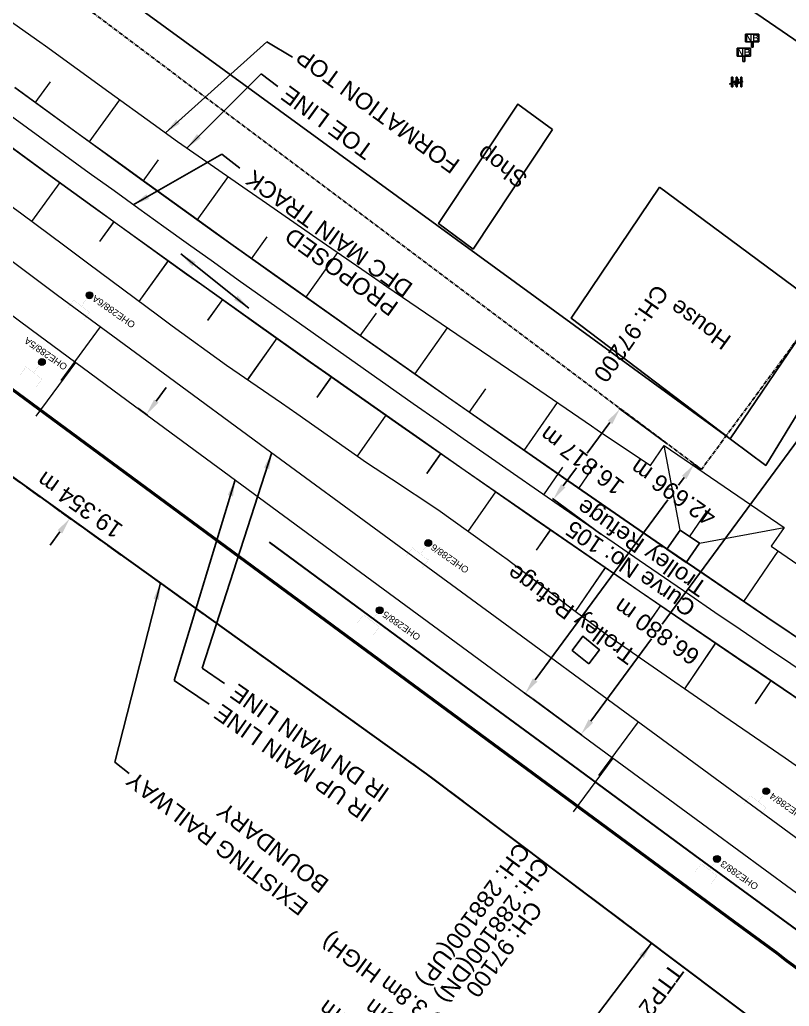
# Model space of a CAD drawing. Header units: metres. Extents: x 644418 to 1306172, y 3366650 to 6747308.
# Drawn here: x 654275 to 654390.3, y 3372656.4 to 3372804.3 of the extents above; entities that cross this region are included whole.
import ezdxf
from ezdxf.enums import TextEntityAlignment as Align

# ---------------------------------------------------------------- set-up
doc = ezdxf.new("R2010")
doc.units = ezdxf.units.M
doc.header["$MEASUREMENT"] = 0
doc.linetypes.add('CENTER', pattern=[2, 1.25, -0.25, 0.25, -0.25])
doc.linetypes.add('DASHED', pattern=[0.75, 0.5, -0.25])
doc.layers.get('Defpoints').update_dxf_attribs({"lineweight": 0})
for name, color, linetype, lineweight in [('BOUNDARY DIMENTION', 10, 'Continuous', 0), ('Existing Chainage', 7, 'Continuous', 0), ('Existing IR Track', 143, 'Continuous', 0), ('Existing Railway Boundary', 7, 'CENTER', 0), ('OHE MAST', 8, 'Continuous', 0), ('OHE MAST TEXT', 8, 'Continuous', 0), ('Prop TPTC Connecting line', 10, 'Continuous', 0), ('Proposed Chainage', 10, 'Continuous', 0), ('Proposed Chainages Connecting line', 10, 'Continuous', 0), ('PROPOSED DFC TRACK', 1, 'Continuous', 0), ('PROPOSED DFCC TOE LINE', 239, 'Continuous', 0), ('PROPOSED DFCC TOE SLOPES', 239, 'Continuous', 0), ('PROPOSED DFCC TRACK', 1, 'Continuous', 0), ('PROPOSED DRAIN CUM RETAINING WALL', 144, 'Continuous', 30), ('PROPOSED RETAINING WALL', 154, 'Continuous', 30)]:
    doc.layers.add(name, color=color, linetype=linetype, lineweight=lineweight)
for name, color, linetype in [('C-ROAD-CNTR-N', 92, 'Continuous'), ('COMMERCIAL_BLD_PUC', 251, 'Continuous'), ('COMPOUND_WALL', 251, 'Continuous'), ('DFCC Boundary', 6, 'CENTER'), ('NAME_BOARD', 251, 'Continuous'), ('PROPOSED DFCC FORMATION LINE', 187, 'Continuous'), ('PROPOSED FORMATION LINE - PLAN', 187, 'Continuous'), ('RESIDENTIAL_BL_PUC', 251, 'Continuous'), ('Side Details', 251, 'Continuous'), ('SUB_ROAD_EDGE', 34, 'Continuous'), ('TRANSFORMER', 251, 'Continuous'), ('Trolley Refuse', 10, 'Continuous'), ('TROLLEY_STAND', 7, 'Continuous')]:
    doc.layers.add(name, color=color, linetype=linetype)
doc.styles.add('NB', font='swissbo.ttf', dxfattribs={"height": 1.5})
doc.styles.get("Standard").update_dxf_attribs({"font": 'arial.ttf'})
doc.styles.add('Style-Arial', font='arial.ttf')
doc.dimstyles.new('DIM', dxfattribs={"dimtxt": 2.5, "dimasz": 2.5, "dimexe": 0.18, "dimexo": 0.0625, "dimgap": 0.09, "dimtad": 0, "dimtih": 1, "dimtoh": 1, "dimdec": 3, "dimzin": 0, "dimdsep": 46, "dimtxsty": 'Standard', "dimcen": 0.09, "dimadec": 0, "dimazin": 0, "dimtfac": 1, "dimtdec": 3, "dimtofl": 0, "dimtmove": 0, "dimatfit": 3, "dimfxl": 1, "dimtolj": 1, "dimtzin": 0, "dimarcsym": 0})
doc.dimstyles.new('ISO-25', dxfattribs={"dimtxt": 2.5, "dimasz": 2.5, "dimexe": 1.25, "dimexo": 0.625, "dimtad": 1, "dimtxsty": 'Standard', "dimcen": 2.5, "dimadec": 0, "dimazin": 0, "dimtfac": 1, "dimtmove": 0, "dimatfit": 3, "dimfxl": 1, "dimarcsym": 0})

# ---------------------------------------------------------------- blocks, each defined once
blk = doc.blocks.new('NB')
for p, q in [((-0.98, 0.82), (-0.98, 1.98)), ((-0.98, 1.98), (0.98, 1.98)), ((0.98, 1.98), (0.98, 0.82)), ((-0.98, 0.82), (0.98, 0.82)), ((-0.13, 0.82), (-0.13, 0)), ((-0.13, 0), (0.13, 0)), ((0.13, 0.82), (0.13, 0))]:
    blk.add_line(p, q)
at = {"style": 'NB', "width": 1.025371}
blk.add_text('NB', height=0.988, dxfattribs=at).set_placement((0, 1.4), align=Align.MIDDLE)
blk = doc.blocks.new('TRF')
blk.add_hatch(color=256).paths.add_polyline_path([(0.22, -0.04), (0.38, 0.42), (-0.98, -0.29), (0.02, 0.04), (-0.18, -0.39), (0.98, 0.09)])
for p, q in [((-0.69, 0.72), (-0.69, -0.72)), ((-0.52, 0.72), (-0.69, 0.72)), ((-0.52, -0.72), (-0.52, 0.72)), ((0, 0.72), (0, -0.72)), ((0.17, 0.72), (0, 0.72)), ((0.17, -0.72), (0.17, 0.72)), ((0.7, 0.72), (0.7, -0.72)), ((0.87, 0.72), (0.7, 0.72)), ((0.87, -0.72), (0.87, 0.72)), ((-0.69, -0.72), (-0.52, -0.72)), ((0, -0.72), (0.17, -0.72)), ((0.7, -0.72), (0.87, -0.72))]:
    blk.add_line(p, q)
blk.add_lwpolyline([(0.22, -0.04), (0.38, 0.42), (-0.98, -0.29), (0.02, 0.04), (-0.18, -0.39), (0.98, 0.09)], close=True)
blk = doc.blocks.new('OHE MAST')
h = blk.add_hatch(color=256)
edge = h.paths.add_edge_path()
edge.add_arc((0, 0), 0.514, 0, 360)
at = {"const_width": 0.01, "flags": 128}
for points in [[(1.5, 3.5), (1.5, 2), (-1.5, 2), (-1.5, 3.5)], [(0, 2), (0, 0)]]:
    blk.add_lwpolyline(points, dxfattribs=at)
blk.add_circle((0, 0), 0.514)
blk = doc.blocks.new('*D1649')
at = {"layer": 'BOUNDARY DIMENTION', "color": 0, "lineweight": -2, "transparency": 16777216}
for p, q in [((654372.02, 3372740.68), (654364.77, 3372746.03)), ((654363.43, 3372743.91), (654360.03, 3372739.28)), ((654356.43, 3372734.39), (654358.41, 3372737.08)), ((654362.05, 3372727.14), (654354.8, 3372732.48))]:
    blk.add_line(p, q, dxfattribs=at)
at = {"layer": 'BOUNDARY DIMENTION', "color": 0, "transparency": 16777216}
for points in [[(654363.1, 3372744.15), (654363.77, 3372743.66), (654364.91, 3372745.92)], [(654356.09, 3372734.64), (654356.76, 3372734.14), (654354.94, 3372732.38)]]:
    blk.add_solid(points, dxfattribs=at)
at = {"layer": 'Defpoints', "color": 0, "transparency": 16777216}
for p in [(654364.91, 3372745.92), (654372.07, 3372740.65), (654362.1, 3372727.11)]:
    blk.add_point(p, dxfattribs=at)
at = {"layer": 'BOUNDARY DIMENTION', "color": 0, "transparency": 16777216, "insert": (654359.22, 3372738.18), "char_height": 2.5, "attachment_point": 5, "rotation": 143}
blk.add_mtext('\\A1;16.817 m', dxfattribs=at)
blk = doc.blocks.new('*D1864')
at = {"layer": 'Defpoints', "color": 0, "linetype": 'Continuous', "ltscale": 0.5, "transparency": 16777216}
for p in [(654391.47, 3372756.33), (654398.73, 3372750.98), (654351.83, 3372702.46)]:
    blk.add_point(p, dxfattribs=at)
at = {"layer": 'DFCC Boundary', "color": 0, "linetype": 'Continuous', "lineweight": -2, "ltscale": 0.5, "transparency": 16777216}
for p, q in [((654391.52, 3372756.29), (654398.88, 3372750.87)), ((654397.25, 3372748.97), (654371.25, 3372713.64)), ((654360.57, 3372699.13), (654369.63, 3372711.44)), ((654351.88, 3372702.43), (654359.23, 3372697.01))]:
    blk.add_line(p, q, dxfattribs=at)
at = {"layer": 'DFCC Boundary', "color": 0, "linetype": 'Continuous', "ltscale": 0.5, "transparency": 16777216}
for points in [[(654396.91, 3372749.21), (654397.59, 3372748.72), (654398.73, 3372750.98)], [(654360.23, 3372699.38), (654360.91, 3372698.88), (654359.09, 3372697.12)]]:
    blk.add_solid(points, dxfattribs=at)
at = {"layer": 'DFCC Boundary', "color": 0, "linetype": 'Continuous', "ltscale": 0.5, "transparency": 16777216, "insert": (654370.44, 3372712.54), "char_height": 2.5, "attachment_point": 5, "rotation": 145}
blk.add_mtext('\\A1;66.880 m', dxfattribs=at)
blk = doc.blocks.new('*D1865')
at = {"layer": 'Defpoints', "color": 0, "linetype": 'Continuous', "ltscale": 0.5, "transparency": 16777216}
for p in [(654376.04, 3372737.65), (654377.13, 3372736.85), (654351.83, 3372702.46)]:
    blk.add_point(p, dxfattribs=at)
at = {"layer": 'DFCC Boundary', "color": 0, "linetype": 'Continuous', "lineweight": -2, "ltscale": 0.5, "transparency": 16777216}
for p, q in [((654377.08, 3372736.89), (654375.9, 3372737.76)), ((654374.56, 3372735.64), (654373.71, 3372734.48)), ((654352.21, 3372705.28), (654372.09, 3372732.28)), ((654351.78, 3372702.5), (654350.59, 3372703.37))]:
    blk.add_line(p, q, dxfattribs=at)
at = {"layer": 'DFCC Boundary', "color": 0, "linetype": 'Continuous', "ltscale": 0.5, "transparency": 16777216}
for points in [[(654374.22, 3372735.89), (654374.89, 3372735.39), (654376.04, 3372737.65)], [(654351.88, 3372705.53), (654352.55, 3372705.03), (654350.73, 3372703.27)]]:
    blk.add_solid(points, dxfattribs=at)
at = {"layer": 'DFCC Boundary', "color": 0, "linetype": 'Continuous', "ltscale": 0.5, "transparency": 16777216, "insert": (654372.9, 3372733.38), "char_height": 2.5, "attachment_point": 5, "rotation": 145}
blk.add_mtext('\\A1;42.696 m', dxfattribs=at)
blk = doc.blocks.new('*D1944')
at = {"layer": 'Defpoints', "color": 0, "linetype": 'ByBlock', "ltscale": 0.5, "transparency": 16777216}
for p in [(654292.61, 3372746.08), (654293.95, 3372745.09), (654281.14, 3372730.5)]:
    blk.add_point(p, dxfattribs=at)
at = {"layer": 'Existing Railway Boundary', "color": 0, "linetype": 'ByBlock', "lineweight": -2, "ltscale": 0.5, "transparency": 16777216}
for p, q in [((654295.43, 3372747.11), (654296.92, 3372749.12)), ((654292.66, 3372746.04), (654294.1, 3372744.99)), ((654281.19, 3372730.46), (654282.62, 3372729.4)), ((654280.99, 3372727.5), (654279.51, 3372725.49))]:
    blk.add_line(p, q, dxfattribs=at)
at = {"layer": 'Existing Railway Boundary', "color": 0, "linetype": 'ByBlock', "ltscale": 0.5, "transparency": 16777216}
for points in [[(654295.1, 3372747.35), (654295.77, 3372746.86), (654293.95, 3372745.09)], [(654280.66, 3372727.75), (654281.33, 3372727.25), (654282.47, 3372729.51)]]:
    blk.add_solid(points, dxfattribs=at)
at = {"layer": 'Existing Railway Boundary', "color": 0, "linetype": 'ByBlock', "ltscale": 0.5, "transparency": 16777216, "insert": (654283.96, 3372731.52), "char_height": 2.5, "attachment_point": 5, "rotation": 145}
blk.add_mtext('\\A1;19.354 m', dxfattribs=at)

msp = doc.modelspace()

# ---------------------------------------------------------------- linework, layer by layer
at = {"layer": 'C-ROAD-CNTR-N', "color": 4, "linetype": 'Continuous', "lineweight": 50, "flags": 128}
for points in [[(654382.0212, 3372669.0329), (654268.7331, 3372752.607)], [(654400.1847, 3372655.6176), (654398.8883, 3372656.5771), (654397.5916, 3372657.5364), (654396.2948, 3372658.4954), (654394.9978, 3372659.4541), (654393.7006, 3372660.4126), (654392.4033, 3372661.371), (654391.1058, 3372662.3291), (654389.8082, 3372663.2871), (654388.5105, 3372664.2449), (654387.2128, 3372665.2027), (654385.9149, 3372666.1603), (654384.617, 3372667.1179), (654383.3191, 3372668.0754), (654382.0212, 3372669.0329)]]:
    msp.add_lwpolyline(points, dxfattribs=at)
at = {"layer": 'COMMERCIAL_BLD_PUC', "linetype": 'Continuous'}
msp.add_polyline3d([(654354.811, 3372787.817, 272.995), (654342.912, 3372769.902, 273.274), (654337.74, 3372773.715, 273.955), (654349.64, 3372791.6315, 273.955)], close=True, dxfattribs=at)
at = {"layer": 'COMPOUND_WALL', "color": 88, "linetype": 'DASHED', "ltscale": 5}
msp.add_lwpolyline([(654431.347, 3372619.379), (654335.893, 3372691.231), (654243.734, 3372757.317), (654174.373, 3372813.058), (654133.172, 3372845.531)], dxfattribs=at)
at = {"layer": 'COMPOUND_WALL', "linetype": 'Continuous'}
msp.add_polyline3d([(654521.071, 3372667.948, 266.464), (654512.62, 3372674.138, 266.158), (654473.769, 3372702.366, 266.178), (654442.167, 3372725.08, 268.555), (654394.132, 3372749.476, 269.78), (654386.765, 3372737.454, 269.555), (654381.711, 3372741.245, 269.23), (654237.782, 3372846.198, 268.664)], dxfattribs=at)
at = {"layer": 'DFCC Boundary', "ltscale": 0.5, "flags": 128}
msp.add_lwpolyline([(655695.597, 3371812.1897), (655640.8822, 3371912.823), (655580.0449, 3371996.7158), (655509.7792, 3372062.0857), (655426.9534, 3372113.9756), (655342.6069, 3372167.9462), (655257.8854, 3372221.2222), (655173.2688, 3372275.363), (655087.3459, 3372327.2788), (655002.8598, 3372380.6107), (654914.5097, 3372429.9473), (654741.1355, 3372529.4419), (654650.033, 3372576.4159), (654568.6995, 3372626.155), (654571.9877, 3372630.6369), (654391.4686, 3372756.327), (654377.1337, 3372736.8494), (654004.4289, 3373016.6995), (654007.7887, 3373020.6424), (653690.5739, 3373253.6486), (653690.5425, 3373253.6059), (653433.8132, 3373453.1485), (653440.7668, 3373462.5592), (653208.8394, 3373636.5534), (653216.1698, 3373646.5105), (653142.1983, 3373700.8896), (653053.6963, 3373771.1122), (652994.4341, 3373810.5255), (652929.3691, 3373859.5713), (652860.9168, 3373902.1103), (652749.6028, 3373984.4705), (652631.2396, 3374070.7175), (652636.2281, 3374078.1704), (652537.912, 3374145.7283), (652392.904, 3374241.2711), (652388.7719, 3374235.6812), (652308.569, 3374304.8076), (652315.9256, 3374314.7669), (652103.9815, 3374448.7876), (652083.1937, 3374464.1943), (652072.7494, 3374471.9329), (652052.3219, 3374487.0684), (652038.1897, 3374497.5387), (652024.0173, 3374508.0388), (652009.8347, 3374518.5254), (651995.6683, 3374529), (651981.7515, 3374539.2836), (651967.8828, 3374549.5317), (651954.6903, 3374559.2866), (651941.4997, 3374569.04), (651923.9377, 3374582.0168), (651906.3215, 3374595.0337), (651892.0868, 3374605.5547), (651877.7985, 3374616.1153), (651861.6288, 3374628.0564), (651845.5071, 3374639.9619), (651829.5757, 3374651.7544), (651824.7911, 3374655.296), (651813.6747, 3374663.5244), (651797.4592, 3374675.4968), (651792.6217, 3374679.0685), (651809.3453, 3374701.6999), (651798.0335, 3374710.0518), (651782.3495, 3374721.6444), (651766.6655, 3374733.2369), (651750.5163, 3374745.1875), (651734.3118, 3374757.179), (651717.3274, 3374769.6994), (651700.4625, 3374782.1317), (651684.6001, 3374793.8578), (651668.5938, 3374805.6902), (651652.6806, 3374817.4203), (651636.8173, 3374829.1137), (651620.9269, 3374840.8662), (651604.9647, 3374852.6718), (651588.7459, 3374864.6312), (651572.5882, 3374876.5455), (651556.6943, 3374888.2868), (651540.8409, 3374899.9983), (651524.5553, 3374912.0488), (651508.2568, 3374924.109), (651492.7938, 3374935.5157), (651477.3997, 3374946.8715), (651461.3291, 3374958.7436), (651445.2311, 3374970.6359), (651429.3555, 3374982.3615), (651413.4375, 3374994.1184), (651396.6322, 3375006.522), (651379.7761, 3375018.963), (651363.6644, 3375030.8565), (651352.7728, 3375038.8965), (651331.6522, 3375054.4784), (651315.7738, 3375066.1947), (651299.7306, 3375078.0412), (651283.6239, 3375089.9346), (651273.9044, 3375097.1057), (651264.2377, 3375104.2378), (651243.4187, 3375119.6324), (651222.5077, 3375135.095), (651201.5462, 3375150.5784), (651180.4926, 3375166.1298), (651161.7365, 3375179.9701), (651143.0969, 3375193.7244), (651126.6442, 3375205.9373), (651110.0563, 3375218.2505), (651088.7204, 3375233.9244), (651067.5473, 3375249.4788), (651049.4448, 3375262.8672), (651031.0656, 3375276.4601), (651013.3004, 3375289.5618), (650995.6557, 3375302.5748), (650975.556, 3375317.4171), (650955.4878, 3375332.2363), (650948.8014, 3375337.1771), (650951.4372, 3375340.7501), (650937.0874, 3375351.3535), (650916.0918, 3375366.8677), (650897.9224, 3375380.2929), (650879.805, 3375393.6796), (650866.8386, 3375403.2309), (650853.9116, 3375412.7532), (650835.5886, 3375426.289), (650817.2946, 3375439.8035), (650797.968, 3375454.1206), (650778.7222, 3375468.3781), (650760.7655, 3375481.6337), (650742.8011, 3375494.8949), (650723.0807, 3375509.4255), (650703.3693, 3375523.9495), (650688.6613, 3375534.8372), (650673.8463, 3375545.804), (650653.7938, 3375560.6295), (650633.6894, 3375575.4932), (650612.6421, 3375591.0542), (650592.0153, 3375606.3042), (650570.0328, 3375622.5591), (650548.5001, 3375638.4814), (650530.5234, 3375651.793), (650512.3606, 3375665.2423), (650494.7465, 3375678.2665), (650476.9008, 3375691.462), (650459.2976, 3375704.4721), (650441.3132, 3375717.7633), (650427.1261, 3375728.1319), (650413.8099, 3375737.864), (650402.677, 3375746.2697), (650389.8486, 3375755.6668), (650377.7322, 3375764.5425), (650360.7275, 3375777.1141), (650343.7744, 3375789.6482), (650325.0342, 3375803.5254), (650306.3109, 3375817.39), (650287.6225, 3375831.2124), (650268.717, 3375845.1957), (650250.337, 3375858.8009), (650231.8256, 3375872.5033), (650215.4559, 3375884.6355), (650199.261, 3375896.6381), (650189.9351, 3375903.5429), (650184.6476, 3375907.4517), (650170.3331, 3375918.0338), (650153.2211, 3375930.7288), (650135.9365, 3375943.5518), (650119.2313, 3375955.9159), (650102.3769, 3375968.3905), (650085.2738, 3375981.0461), (650068.2078, 3375993.6742), (650052.7787, 3376005.1011), (650037.4384, 3376016.4621), (650022.1728, 3376027.766), (650006.9632, 3376039.0283), (649974.7512, 3376062.8762), (649961.4537, 3376072.7117), (649948.2091, 3376082.508), (649944.476, 3376085.2722), (649918.728, 3376050.5341), (649909.4316, 3376057.4177), (649896.4092, 3376067.0604), (649893.7832, 3376069.0128), (649891.1645, 3376070.9437), (649888.4639, 3376072.9569), (649875.744, 3376082.3694), (649867.5551, 3376088.4016), (649853.4118, 3376098.8745), (649839.2513, 3376109.3603), (649829.0749, 3376116.9005), (649827.2194, 3376118.2675), (649818.0867, 3376125.0366), (649808.8566, 3376131.8779), (649793.2502, 3376143.4201), (649777.6288, 3376154.9733), (649763.6321, 3376165.3144), (649749.5741, 3376175.7007), (649733.9228, 3376187.2754), (649718.3343, 3376198.8036), (649705.3241, 3376208.4391), (649692.3703, 3376218.0327), (649678.0208, 3376228.6769), (649663.5747, 3376239.3366), (649646.4625, 3376252.0623), (649634.6272, 3376260.744), (649624.9192, 3376267.9946), (649615.0208, 3376275.3876), (649599.9831, 3376286.4834), (649588.9857, 3376294.598), (649590.032, 3376296.0132), (649586.1685, 3376298.8639), (649569.3593, 3376311.3207), (649552.641, 3376323.7102), (649537.2353, 3376335.0739), (649521.9792, 3376346.327), (649506.2408, 3376358.0035), (649490.3575, 3376369.7875), (649475.7578, 3376380.5673), (649461.1933, 3376391.3211), (649445.4753, 3376402.9572), (649429.8494, 3376414.5253), (649414.4906, 3376425.9209), (649378.3483, 3376452.6365), (649368.4603, 3376459.9984), (649352.6509, 3376471.6682), (649336.6992, 3376483.4434), (649322.3941, 3376494.1037), (649307.6557, 3376505.0862), (649290.8736, 3376517.4208), (649273.972, 3376529.8435), (649258.1992, 3376541.4854), (649242.2966, 3376553.2232), (649226.5432, 3376564.8634), (649210.8826, 3376576.435), (649195.2207, 3376588.0769), (649179.5326, 3376599.7383), (649164.9134, 3376610.5118), (649150.5177, 3376621.1205), (649135.415, 3376632.3287), (649120.2337, 3376643.5954), (649107.8929, 3376652.6743), (649095.5927, 3376661.7234), (649079.5687, 3376673.5769), (649063.4846, 3376685.4748), (649046.5651, 3376697.9756), (649029.6506, 3376710.4727), (649013.3465, 3376722.5351), (648996.9805, 3376734.6431), (648980.3936, 3376746.8979), (648963.6626, 3376759.259), (648946.7453, 3376771.7643), (648929.6945, 3376784.3682), (648913.5118, 3376796.3614), (648897.2206, 3376808.435), (648876.2496, 3376823.9678), (648855.1325, 3376839.6089), (648839.3985, 3376851.2044), (648823.6596, 3376862.8037), (648806.187, 3376875.7235), (648788.7814, 3376888.5937), (648772.4766, 3376900.6763), (648756.1277, 3376912.7915), (648748.6058, 3376918.3049), (648733.321, 3376929.6306), (648718.1841, 3376940.8501), (648694.1574, 3376958.9078), (648686.9154, 3376964.1595), (648685.9321, 3376964.8321), (648667.95, 3376978.2197), (648649.3198, 3376992.1471), (648633.5557, 3377003.8368), (648617.684, 3377015.6038), (648613.3865, 3377018.7718), (648613.1308, 3377018.4261), (648605.39, 3377024.1325), (648593.439, 3377032.9404), (648576.5994, 3377045.3816), (648559.8787, 3377057.7351), (648542.9247, 3377070.3132), (648525.9483, 3377082.908), (648511.3109, 3377093.7409), (648496.5572, 3377104.6599), (648477.562, 3377118.7172), (648458.5464, 3377132.7896), (648451.3349, 3377138.2101), (648435.5918, 3377149.862), (648422.1096, 3377159.9046), (648408.3664, 3377170.0637), (648394.6863, 3377180.1761), (648381.6588, 3377189.818), (648368.6059, 3377199.4787), (648354.1188, 3377210.196), (648339.6473, 3377220.9017), (648325.8166, 3377231.1386), (648311.9735, 3377241.3853), (648297.2469, 3377252.2824), (648283.6168, 3377262.3688), (648282.6002, 3377260.9951), (648281.5015, 3377261.8082), (648268.446, 3377271.4578), (648255.3849, 3377281.1115), (648243.3023, 3377290.0413), (648231.5826, 3377298.7116), (648230.1246, 3377299.843), (648216.137, 3377310.1827), (648202.3989, 3377320.3379), (648187.9045, 3377331.0225), (648173.4524, 3377341.7035), (648159.964, 3377351.7009), (648146.3755, 3377361.7726), (648132.3698, 3377372.1252), (648118.3132, 3377382.5155), (648104.5683, 3377392.6752), (648090.8453, 3377402.8186), (648079.0331, 3377411.5788), (648067.1746, 3377420.3734), (648052.1864, 3377431.461), (648037.1291, 3377442.5999), (648023.4384, 3377452.7367), (648009.6421, 3377462.9518), (647998.5681, 3377471.1475), (647977.6651, 3377486.6371), (647970.8013, 3377491.7424), (647954.3046, 3377504.0127), (647940.5645, 3377514.1537), (647927.1436, 3377524.0583), (647912.5029, 3377534.9198), (647897.7662, 3377545.8524), (647883.3488, 3377556.5286), (647868.9785, 3377567.1699), (647855.3948, 3377577.2425), (647841.7032, 3377587.3948), (647828.8284, 3377596.8277), (647815.9828, 3377606.2395), (647798.869, 3377618.9232), (647787.996, 3377626.9816), (647769.1212, 3377640.9619), (647756.6675, 3377650.183), (647742.624, 3377660.5991), (647728.5049, 3377671.0713), (647713.635, 3377682.0926), (647698.699, 3377693.1628), (647681.9918, 3377705.517), (647665.4025, 3377717.7839), (647652.0515, 3377727.6811), (647638.8028, 3377737.5025), (647625.2604, 3377747.546), (647611.724, 3377757.585), (647601.846, 3377764.9047), (647586.5632, 3377776.2354), (647574.9107, 3377784.8659), (647552.1318, 3377801.7377), (647544.5766, 3377807.3492), (647531.2096, 3377817.2774), (647518.7824, 3377826.4783), (647506.3678, 3377835.6698), (647493.0662, 3377845.5438), (647479.7149, 3377855.4547), (647466.3541, 3377865.3556), (647452.9886, 3377875.26), (647440.1702, 3377884.755), (647427.3392, 3377894.2595), (647421.9004, 3377898.2902), (647422.4016, 3377898.9655), (647413.1507, 3377905.8213), (647398.5546, 3377916.6386), (647385.2867, 3377926.4568), (647372.1159, 3377936.2032), (647357.4127, 3377947.1112), (647351.2811, 3377951.6601), (647330.0092, 3377967.4105), (647317.4471, 3377976.6964), (647304.414, 3377986.3606), (647291.335, 3377996.0589), (647278.7541, 3378005.3917), (647266.0777, 3378014.7954), (647252.9457, 3378024.4462), (647239.9839, 3378033.9719), (647225.7512, 3378044.5255), (647211.5179, 3378055.0796), (647196.511, 3378066.208), (647181.4966, 3378077.3419), (647167.7872, 3378087.5064), (647154.0498, 3378097.6917), (647140.7668, 3378107.5414), (647127.4862, 3378117.3893), (647113.2521, 3378127.9375), (647099.0375, 3378138.4713), (647085.0268, 3378148.8592), (647070.9977, 3378159.2608), (647056.5444, 3378169.9697), (647042.0873, 3378180.6814), (647027.5624, 3378191.4464), (647013.0728, 3378202.1851), (646999.864, 3378211.9684), (646986.6741, 3378221.7376), (646973.6148, 3378231.4185), (646960.4875, 3378241.1499), (646945.7953, 3378252.0414), (646931.0256, 3378262.9902), (646930.6274, 3378263.2852), (646951.9475, 3378292.0562)], dxfattribs=at)
at = {"layer": 'Existing Chainage', "color": 0, "linetype": 'Continuous', "lineweight": 13, "flags": 128}
for points in [[(654281.1683, 3372750.1684), (654287.0899, 3372758.2266)], [(654277.4459, 3372744.8329), (654283.3889, 3372752.8754)], [(654361.7568, 3372690.9636), (654367.6795, 3372699.021)], [(654357.9788, 3372685.5175), (654363.9062, 3372693.5715)]]:
    msp.add_lwpolyline(points, dxfattribs=at)
at = {"layer": 'Existing IR Track', "flags": 128}
for points in [[(654086.4888, 3372917.4634), (654097.9552, 3372907.7053), (654108.9723, 3372898.3295), (654118.1897, 3372890.6451), (654127.1703, 3372883.159), (654139.2837, 3372873.1992), (654151.2883, 3372863.3288), (654163.6556, 3372853.3325), (654175.6359, 3372843.6488), (654189.386, 3372832.7652), (654202.5783, 3372822.3235), (654213.8292, 3372813.6221), (654238.6756, 3372794.5757), (654252.1678, 3372784.3016), (654266.4567, 3372773.5944), (654280.6341, 3372762.9708), (654296.4419, 3372751.3542), (654311.8116, 3372740.0597), (654330.3505, 3372726.4469), (654347.7418, 3372713.6767), (654365.6523, 3372700.5111), (654398.928, 3372676.0677), (654414.1756, 3372664.8751), (654428.9762, 3372653.9693)], [(654262.1794, 3372768.5971), (654276.6773, 3372757.8174), (654292.1878, 3372746.3934), (654308.2527, 3372734.561), (654326.0586, 3372721.4414), (654343.7619, 3372708.3974), (654361.33, 3372695.4675), (654378.8, 3372682.6099), (654394.6004, 3372671.0204), (654410.273, 3372659.5245), (654424.67, 3372648.9431)]]:
    msp.add_lwpolyline(points, dxfattribs=at)
at = {"layer": 'Proposed Chainage', "linetype": 'Continuous', "lineweight": 0, "flags": 128}
msp.add_lwpolyline([(654356.3255, 3372737.1752), (654353.4779, 3372733.0653)], dxfattribs=at)
at = {"layer": 'PROPOSED DFCC FORMATION LINE', "lineweight": 0, "flags": 128}
for points in [[(654398.5896, 3372706.7836), (654388.5751, 3372713.5529), (654388.0293, 3372713.9231), (654377.4919, 3372721.0964), (654372.0661, 3372724.8091), (654366.9774, 3372728.3032), (654356.486, 3372735.5435), (654355.6136, 3372736.1478), (654346.0177, 3372742.8172), (654339.218, 3372747.5685), (654335.5727, 3372750.1243), (654325.151, 3372757.4647), (654322.8797, 3372759.0711), (654314.7528, 3372764.8382), (654306.5991, 3372770.6552), (654304.3782, 3372772.2449), (654294.0272, 3372779.6847), (654290.3766, 3372782.3206), (654283.7001, 3372787.1574), (654274.2127, 3372794.0669)], [(654398.6175, 3372706.825), (654388.6032, 3372713.5943), (654388.0574, 3372713.9645), (654377.5201, 3372721.1376), (654372.0944, 3372724.8504), (654367.0058, 3372728.3444), (654356.5145, 3372735.5846), (654355.6421, 3372736.1889), (654346.0463, 3372742.8582), (654339.2467, 3372747.6094), (654335.6014, 3372750.1652), (654325.1799, 3372757.5055), (654322.9086, 3372759.1119), (654314.7818, 3372764.879), (654306.6282, 3372770.6958), (654304.4073, 3372772.2856), (654294.0565, 3372779.7252), (654290.4059, 3372782.3611), (654283.7295, 3372787.1979), (654274.2422, 3372794.1073)], [(654394.3709, 3372700.5221), (654384.3375, 3372707.3043), (654383.7907, 3372707.6752), (654373.2334, 3372714.862), (654367.7973, 3372718.5818), (654362.699, 3372722.0824), (654352.1878, 3372729.3364), (654351.3137, 3372729.9418), (654341.6997, 3372736.6239), (654334.8871, 3372741.3841), (654331.235, 3372743.9448), (654320.7936, 3372751.299), (654318.518, 3372752.9084), (654310.3757, 3372758.6865), (654302.2066, 3372764.5144), (654299.9815, 3372766.1072), (654289.611, 3372773.561), (654285.9535, 3372776.2019), (654279.2643, 3372781.0479), (654269.759, 3372787.9704)], [(654394.3988, 3372700.5636), (654384.3656, 3372707.3457), (654383.8188, 3372707.7166), (654373.2616, 3372714.9033), (654367.8256, 3372718.623), (654362.7274, 3372722.1236), (654352.2162, 3372729.3775), (654351.3422, 3372729.9829), (654341.7283, 3372736.6649), (654334.9158, 3372741.4251), (654331.2637, 3372743.9857), (654320.8225, 3372751.3398), (654318.5468, 3372752.9492), (654310.4047, 3372758.7272), (654302.2357, 3372764.5551), (654300.0106, 3372766.1478), (654289.6403, 3372773.6016), (654285.9828, 3372776.2424), (654279.2937, 3372781.0883), (654269.7885, 3372788.0108)]]:
    msp.add_lwpolyline(points, dxfattribs=at)
at = {"layer": 'PROPOSED DFCC TOE LINE', "lineweight": 0, "flags": 128}
for points in [[(654267.6034, 3372808.2979), (654277.9932, 3372800.9516), (654278.8177, 3372800.3706), (654288.3015, 3372793.4952), (654294.9837, 3372788.6937), (654298.619, 3372786.0517), (654309.0736, 3372778.7997), (654311.3167, 3372777.2504), (654319.5096, 3372771.5236), (654327.6998, 3372765.8814), (654329.9884, 3372764.3094), (654340.4929, 3372757.1336), (654344.1675, 3372754.6363), (654351.0213, 3372749.9939), (654360.648, 3372743.4138), (654361.5131, 3372742.8031), (654369.5077, 3372737.422)], [(654396.1752, 3372689.0165), (654389.677, 3372693.5554), (654379.6743, 3372700.4282), (654379.129, 3372700.8037), (654368.6144, 3372708.0999), (654363.1951, 3372711.868), (654358.2095, 3372715.5547), (654348.0438, 3372723.3521), (654347.1779, 3372723.9727), (654337.6196, 3372730.7717), (654330.677, 3372735.3722), (654326.9535, 3372737.8454), (654316.4743, 3372745.1873), (654314.1732, 3372746.7697), (654305.9352, 3372752.4455), (654297.7887, 3372758.3382), (654295.589, 3372759.9752), (654285.3312, 3372767.6265), (654281.7113, 3372770.3335), (654275.0655, 3372775.2647), (654265.5274, 3372782.1778)], [(654369.5077, 3372737.422), (654371.5732, 3372740.4402), (654389.5157, 3372728.1611), (654387.5828, 3372725.3367)], [(654373.949, 3372727.7619), (654371.5732, 3372740.4402)], [(654376.8374, 3372725.7852), (654389.5157, 3372728.1611)], [(654387.5828, 3372725.3367), (654393.1841, 3372721.5215), (654393.7297, 3372721.1537), (654403.7412, 3372714.4297), (654410.4678, 3372710.3204), (654414.6328, 3372707.8379), (654425.5537, 3372701.297), (654427.6056, 3372700.0954), (654436.5493, 3372694.8762), (654444.8741, 3372690.0871), (654447.594, 3372688.5383), (654459.4546, 3372683.463), (654462.9766, 3372681.3833), (654470.2601, 3372676.781), (654479.8008, 3372670.7365), (654480.9905, 3372669.9853), (654491.5861, 3372662.9787)]]:
    msp.add_lwpolyline(points, dxfattribs=at)
at = {"layer": 'PROPOSED DFCC TOE SLOPES', "linetype": 'Continuous', "lineweight": 0, "flags": 128}
for points in [[(654277.2985, 3372791.8196), (654279.6009, 3372794.9766)], [(654285.3774, 3372785.9422), (654289.9814, 3372792.2881)], [(654293.4707, 3372780.0865), (654295.7674, 3372783.2708)], [(654301.5824, 3372774.2544), (654306.249, 3372780.759)], [(654280.9692, 3372779.8745), (654276.7217, 3372774.0358)], [(654280.9771, 3372779.8688), (654276.7445, 3372774.0189)], [(654289.0789, 3372774.0069), (654286.9232, 3372771.0275)], [(654289.088, 3372774.0003), (654286.9411, 3372771.0142)], [(654309.7064, 3372768.4384), (654312.0729, 3372771.7531)], [(654317.845, 3372762.6439), (654322.6264, 3372769.3764)], [(654297.2073, 3372768.1628), (654292.8106, 3372762.0476)], [(654297.2134, 3372768.1583), (654292.8289, 3372762.0339)], [(654305.3445, 3372762.3372), (654303.1125, 3372759.2195)], [(654305.3525, 3372762.3316), (654303.1285, 3372759.208)], [(654325.9971, 3372756.8687), (654328.4193, 3372760.2977)], [(654334.1649, 3372751.1158), (654339.0738, 3372758.1031)], [(654313.4987, 3372756.5316), (654309.0577, 3372750.2941)], [(654313.5059, 3372756.5265), (654309.0799, 3372750.2789)], [(654321.6658, 3372750.7458), (654319.489, 3372747.6731)], [(654321.6741, 3372750.74), (654319.5057, 3372747.6613)], [(654342.3464, 3372745.3825), (654344.8333, 3372748.9417)], [(654350.5438, 3372739.6714), (654355.5615, 3372746.8906)], [(654329.8498, 3372744.9816), (654325.5273, 3372738.8446)], [(654329.8571, 3372744.9764), (654325.5493, 3372738.8292)], [(654338.0465, 3372739.2376), (654335.9531, 3372736.2503)], [(654338.0549, 3372739.2317), (654335.9699, 3372736.2391)], [(654358.7546, 3372733.9779), (654361.2755, 3372737.622)], [(654346.2599, 3372733.5153), (654342.1188, 3372727.5713)], [(654346.2667, 3372733.5106), (654342.1385, 3372727.5573)], [(654375.3652, 3372726.7321), (654377.9427, 3372730.5392)], [(654354.4843, 3372727.8123), (654352.3568, 3372724.7441)], [(654354.4912, 3372727.8075), (654352.3702, 3372724.734)], [(654383.4706, 3372717.0265), (654388.6357, 3372724.6196)], [(654362.7216, 3372722.1276), (654358.1938, 3372715.5668)], [(654362.7308, 3372722.1213), (654358.2217, 3372715.5457)], [(654370.978, 3372716.4659), (654368.6541, 3372713.077)], [(654370.9865, 3372716.4601), (654368.6718, 3372713.0648)], [(654379.2491, 3372710.8273), (654374.5717, 3372703.966)], [(654379.2554, 3372710.823), (654374.5918, 3372703.9521)], [(654387.5295, 3372705.207), (654385.1743, 3372701.7372)], [(654387.5367, 3372705.2021), (654385.1897, 3372701.7267)]]:
    msp.add_lwpolyline(points, dxfattribs=at)
at = {"layer": 'PROPOSED DFCC TRACK', "color": 12, "flags": 128}
msp.add_lwpolyline([(654623.5529, 3372561.5076, -0.03669919), (654139.339, 3372892.2623), (654136.4069, 3372894.6001), (654133.4767, 3372896.9402), (654130.5481, 3372899.2825), (654127.621, 3372901.6264), (654124.6949, 3372903.9717), (654121.7696, 3372906.3181), (654118.8449, 3372908.6651), (654115.9205, 3372911.0125), (653996.0437, 3373007.239)], format="xyb", dxfattribs=at)
at = {"layer": 'PROPOSED DRAIN CUM RETAINING WALL', "flags": 128}
msp.add_lwpolyline([(654312.3542, 3372725.9494), (654323.3893, 3372717.8186), (654341.0926, 3372704.7746), (654358.6626, 3372691.8433), (654376.1356, 3372678.9835), (654391.9389, 3372667.3918), (654407.6115, 3372655.896), (654422.005, 3372645.3171), (654436.2151, 3372634.8732), (654451.9697, 3372623.2935), (654467.4737, 3372611.8981), (654478.9901, 3372603.4221), (654483.573, 3372600.0492)], dxfattribs=at)
at = {"layer": 'PROPOSED RETAINING WALL', "flags": 128}
msp.add_lwpolyline([(654257.3779, 3372747.5332), (654335.893, 3372691.231), (654431.347, 3372619.379), (654500.12, 3372566.164), (654517.0798, 3372554.3603), (654533.109, 3372542.569), (654548.973, 3372530.8992), (654562.9506, 3372520.6313), (654576.562, 3372510.6326), (654591.8127, 3372499.4442), (654607.0452, 3372488.269), (654623.4829, 3372476.1947), (654639.8756, 3372464.1534), (654657.9748, 3372450.8472), (654684.083, 3372431.6307), (654689.4649, 3372427.6582), (654688.3749, 3372426.1758), (654689.6033, 3372425.2692)], dxfattribs=at)
at = {"layer": 'RESIDENTIAL_BL_PUC', "linetype": 'Continuous'}
msp.add_polyline3d([(654370.825, 3372779.179, 273.342), (654394.913, 3372761.324, 272.939), (654381.419, 3372741.447, 270.899), (654357.6268, 3372759.5172, 270.899)], close=True, dxfattribs=at)
at = {"layer": 'SUB_ROAD_EDGE', "linetype": 'Continuous'}
msp.add_polyline3d([(654476.519, 3372743.946, 268.939), (654442.797, 3372765.392, 268.625), (654442.925, 3372765.809, 268.625), (654386.389, 3372804.498, 268.562), (654319.577, 3372849.334, 268.714), (654277.597, 3372871.875, 268.583), (654235.101, 3372896.822, 268.505), (654193.144, 3372925.342, 268.454), (654192.46, 3372924.562, 268.407), (654182.622, 3372929.725, 268.419), (654164.178, 3372938.063, 268.66), (654152.153, 3372944.518, 268.771), (654127.238, 3372962.569, 268.63), (654108.19, 3372981.82, 268.473), (654101.113, 3372987.218, 268.453), (654096.491, 3372990.887, 268.541), (654097.414, 3372992.482, 268.606), (654083.3852, 3373003.1596, 268.665), (654077.625, 3372996.919, 268.607)], dxfattribs=at)
at = {"layer": 'Trolley Refuse'}
msp.add_lwpolyline([(654374.8607, 3372722.8968), (654371.9724, 3372724.8735), (654373.949, 3372727.7619), (654376.8374, 3372725.7852)], close=True, dxfattribs=at)
at = {"layer": 'TROLLEY_STAND', "linetype": 'Continuous'}
msp.add_polyline3d([(654360.283, 3372707.705, 270.688), (654357.78, 3372709.723, 270.619), (654359.347, 3372711.835, 270.474), (654361.8506, 3372709.8165, 270.474)], close=True, dxfattribs=at)

# ---------------------------------------------------------------- block references
at = {"layer": 'NAME_BOARD', "linetype": 'Continuous'}
for p in [(654384.743, 3372800.153, 269.465), (654383.487, 3372798.021, 269.332)]:
    msp.add_blockref('NB', p, dxfattribs=at)
at = {"layer": 'OHE MAST', "color": 2, "rotation": 143.3908318566117}
for p in [(654285.422, 3372762.97), (654278.284, 3372752.952), (654336.182, 3372725.811), (654328.919, 3372715.748), (654386.841, 3372688.609), (654379.472, 3372678.445)]:
    msp.add_blockref('OHE MAST', p, dxfattribs=at)
at = {"layer": 'TRANSFORMER', "linetype": 'Continuous'}
msp.add_blockref('TRF', (654382.34, 3372794.938, 268.259), dxfattribs=at)

# ---------------------------------------------------------------- texts
at = {"layer": 'Existing Chainage', "color": 0, "lineweight": 0, "insert": (654335.0506, 3372659.8296), "char_height": 2.5, "attachment_point": 6, "rotation": 233.647331, "line_spacing_factor": 0.6, "style": 'Style-Arial'}
msp.add_mtext('CH: 288100(UP)', dxfattribs=at)
at = {"layer": 'Existing Chainage', "color": 0, "linetype": 'Continuous', "lineweight": 0, "insert": (654337.8349, 3372657.4339), "char_height": 2.5, "attachment_point": 6, "rotation": 233.681358, "line_spacing_factor": 0.6, "style": 'Style-Arial'}
msp.add_mtext('CH: 288100(DN)', dxfattribs=at)
at = {"layer": 'Existing IR Track', "color": 7, "lineweight": 0}
for s, p in [('IR DN MAIN LINE', (654306.9788, 3372703.8263)), ('IR UP MAIN LINE', (654304.5504, 3372700.7713))]:
    msp.add_text(s, height=2.5, rotation=145, dxfattribs=at).set_placement(p, align=Align.MIDDLE_RIGHT)
at = {"layer": 'Existing Railway Boundary', "linetype": 'Continuous', "ltscale": 5}
for s, p in [('EXISTING RAILWAY', (654318.4258, 3372671.7531)), ('BOUNDARY', (654321.5128, 3372675.1294))]:
    msp.add_text(s, height=2.5, rotation=142.672167, dxfattribs=at).set_placement(p)
at = {"layer": 'OHE MAST TEXT'}
for s, p in [('OHE288/6A', (654289.0484, 3372760.5092)), ('OHE288/5A', (654278.8682, 3372754.1967)), ('OHE288/6', (654339.4375, 3372723.4747)), ('OHE288/5', (654332.1745, 3372713.4117)), ('OHE288/4', (654390.1864, 3372686.1704)), ('OHE288/3', (654382.8174, 3372676.0064))]:
    msp.add_text(s, height=1, rotation=145, dxfattribs=at).set_placement(p, align=Align.MIDDLE_CENTER)
at = {"layer": 'Prop TPTC Connecting line', "insert": (654373.6068, 3372662.2703), "char_height": 2.5, "attachment_point": 4, "rotation": 233.91651, "line_spacing_factor": 0.6, "style": 'Style-Arial'}
msp.add_mtext('TTP2 AT CH:97073.821', dxfattribs=at)
at = {"layer": 'Proposed Chainage', "lineweight": 0, "insert": (654361.8342, 3372750.3641), "char_height": 2.5, "attachment_point": 6, "rotation": 235.283234, "line_spacing_factor": 0.6, "style": 'Style-Arial'}
msp.add_mtext('CH: 97200', dxfattribs=at)
at = {"layer": 'Proposed Chainages Connecting line', "insert": (654352.4622, 3372671.6475), "char_height": 2.5, "attachment_point": 4, "rotation": 233.91651, "line_spacing_factor": 0.6, "style": 'Style-Arial'}
msp.add_mtext('CH: 97100', dxfattribs=at)
at = {"layer": 'PROPOSED DFC TRACK', "color": 10, "linetype": 'Continuous', "lineweight": -3, "ltscale": 5, "style": 'Style-Arial'}
for s, p in [('DFC MAIN TRACK', (654310.0172, 3372781.901)), ('PROPOSED', (654315.8696, 3372773.2788))]:
    msp.add_text(s, height=2.5, rotation=144.188757, dxfattribs=at).set_placement(p, align=Align.RIGHT)
at = {"layer": 'PROPOSED DFCC TOE LINE', "lineweight": 0}
msp.add_text('TOE LINE', height=2.5, rotation=144, dxfattribs=at).set_placement((654315.3574, 3372794.5264, 269.0023), align=Align.RIGHT)
at = {"layer": 'PROPOSED FORMATION LINE - PLAN', "lineweight": 0}
msp.add_text('FORMATION TOP', height=2.5, rotation=144, dxfattribs=at).set_placement((654317.5934, 3372800.1655, 269.0023), align=Align.RIGHT)
at = {"layer": 'PROPOSED RETAINING WALL', "insert": (654286.0605, 3372669.6233), "char_height": 2.5, "width": 64.065298, "attachment_point": 3, "rotation": 143.786946}
msp.add_mtext('\\pxql;\\PRETAINING WALL \\PFROM 287680.0m \\PTO 288180.0m\\P(4.5m TO 3.8m HIGH) ', dxfattribs=at)
at = {"layer": 'Side Details'}
for s, p in [('Shop', (654351.3094, 3372780.8741)), ('House', (654381.7975, 3372756.6441)), ('Trolley Refuge', (654367.5848, 3372709.4613))]:
    msp.add_text(s, height=2.5, rotation=144.100313, dxfattribs=at).set_placement(p)
at = {"layer": 'Trolley Refuse', "style": 'Style-Arial'}
for s, rotation, p in [('Trolley Refuge', 145.176479, (654378.2198, 3372719.6513)), ('Curve No: 105', 145.706926, (654376.5125, 3372716.6532))]:
    msp.add_text(s, height=2.5, rotation=rotation, dxfattribs=at).set_placement(p)

# ---------------------------------------------------------------- dimensions: what is measured, and where the dimension line sits
at = {"layer": 'BOUNDARY DIMENTION'}
dim = msp.add_linear_dim(base=(654364.9145, 3372745.9203), p1=(654362.1035, 3372727.1057), p2=(654372.075, 3372740.6478), angle=53.634522, dimstyle='DIM', override={"dimpost": ' m'}, dxfattribs=at)
dim.commit()
dim.dimension.update_dxf_attribs({"geometry": '*D1649', "text_midpoint": (654359.2161, 3372738.1815), "dimtype": 129, "text_rotation": 143})
at = {"layer": 'DFCC Boundary', "linetype": 'Continuous', "ltscale": 0.5}
for base, p2, angle, picture, middle in [((654398.7318, 3372750.9813), (654391.4688, 3372756.3268), 53.647398, '*D1864', (654370.4409, 3372712.5419)), ((654376.0405, 3372737.6539), (654377.1337, 3372736.8494), 53.647389, '*D1865', (654372.896, 3372733.3814))]:
    dim = msp.add_linear_dim(base=base, p1=(654351.8255, 3372702.4627), p2=p2, angle=angle, dimstyle='DIM', override={"dimpost": ' m'}, dxfattribs=at)
    dim.commit()
    dim.dimension.update_dxf_attribs({"geometry": picture, "text_midpoint": middle, "dimtype": 129, "text_rotation": 145})
at = {"layer": 'Existing Railway Boundary', "linetype": 'ByBlock', "ltscale": 0.5}
dim = msp.add_linear_dim(base=(654293.9508, 3372745.0949), p1=(654281.1363, 3372730.4963), p2=(654292.6139, 3372746.0796), angle=53.627091, dimstyle='DIM', override={"dimpost": ' m'}, dxfattribs=at)
dim.commit()
dim.dimension.update_dxf_attribs({"geometry": '*D1944', "text_midpoint": (654283.9558, 3372731.5245), "dimtype": 129, "text_rotation": 145})

# ---------------------------------------------------------------- leaders
at = {"layer": 'Existing IR Track', "color": 7, "lineweight": 0}
for points in [[(654312.7341, 3372739.3822), (654302.3173, 3372707.0593), (654305.6681, 3372704.742)], [(654307.2638, 3372735.2894), (654298.1004, 3372705.2144), (654303.3464, 3372701.65)]]:
    msp.add_leader(points, dimstyle='ISO-25', override={"dimtxt": 0.5, "dimtad": 0}, dxfattribs=at)
at = {"layer": 'Existing Railway Boundary', "linetype": 'Continuous', "ltscale": 5}
msp.add_leader([(654296.0466, 3372719.8043), (654289.2223, 3372692.9705), (654291.3685, 3372691.2388)], dimstyle='ISO-25', override={"dimtxt": 0.5, "dimtad": 0}, dxfattribs=at)
at = {"layer": 'PROPOSED DFC TRACK', "color": 10, "linetype": 'Continuous', "lineweight": -3, "ltscale": 5}
msp.add_leader([(654291.9845, 3372776.5344, 269.0023), (654305.2565, 3372784.1492, 269.0023), (654307.9769, 3372782.0374, 269.0023)], dimstyle='ISO-25', override={"dimtxt": 3, "dimasz": 2.5, "dimgap": 0.625, "dimtad": 0, "dimdec": 3, "dimzin": 2, "dimtdec": 3}, dxfattribs=at)
at = {"layer": 'PROPOSED DFC TRACK', "linetype": 'Continuous', "lineweight": 0}
for points in [[(654299.1022, 3372769.1678), (654309.3232, 3372761.0506)], [(654309.3232, 3372761.0506), (654299.1022, 3372769.1678)]]:
    msp.add_leader(points, dimstyle='ISO-25', override={"dimtxt": 3, "dimasz": 2.5, "dimtad": 0, "dimdec": 3, "dimzin": 2, "dimtdec": 3}, dxfattribs=at)
at = {"layer": 'PROPOSED DFCC TOE LINE', "lineweight": 0}
msp.add_leader([(654300.04, 3372785.066, 269.0023), (654311.1275, 3372796.1692, 269.0023), (654313.6726, 3372794.2883, 269.0023)], dimstyle='ISO-25', override={"dimtxt": 3, "dimasz": 2.5, "dimgap": 0.625, "dimtad": 0, "dimdec": 3, "dimzin": 2, "dimtdec": 3}, dxfattribs=at)
at = {"layer": 'PROPOSED FORMATION LINE - PLAN', "lineweight": 0}
msp.add_leader([(654296.8309, 3372787.3512, 269.0023), (654311.9853, 3372800.9725, 269.0023), (654315.8296, 3372798.6857, 269.0023)], dimstyle='ISO-25', override={"dimtxt": 3, "dimasz": 2.5, "dimgap": 0.625, "dimtad": 0, "dimdec": 3, "dimzin": 2, "dimtdec": 3}, dxfattribs=at)
at = {"layer": 'PROPOSED RETAINING WALL', "linetype": 'Continuous', "lineweight": 0, "ltscale": 5}
msp.add_leader([(654369.6669, 3372665.808), (654346.2644, 3372634.981), (654342.3738, 3372637.7081)], dimstyle='ISO-25', override={"dimtxt": 3, "dimtad": 0, "dimdec": 3, "dimzin": 2, "dimtdec": 3}, dxfattribs=at)

doc.saveas('drawing.dxf')
